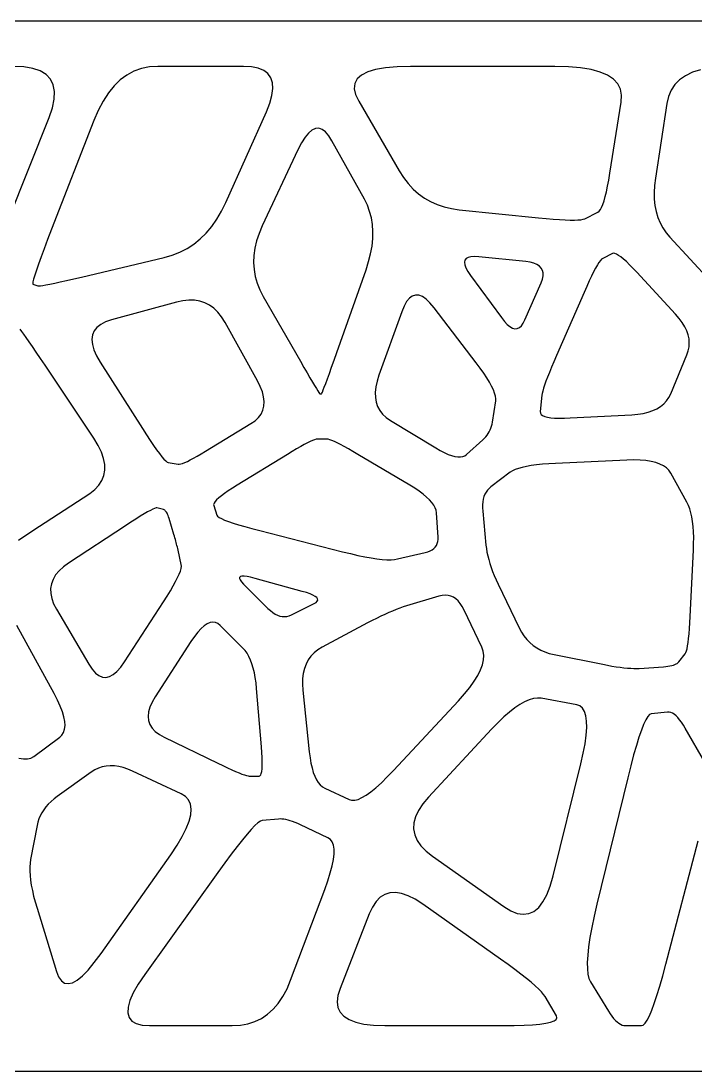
# Model space of a CAD drawing. Header units: millimetres. Extents: x -47 to 1114, y -49 to 275.
# Drawn here: x 493.1 to 701.3, y -49 to 275 of the extents above; entities that cross this region are included whole.
import ezdxf

# ---------------------------------------------------------------- set-up
doc = ezdxf.new("R2010")
doc.units = ezdxf.units.MM

msp = doc.modelspace()

# ---------------------------------------------------------------- linework, layer by layer
at = {"color": 7, "linetype": 'Continuous'}
for p, q in [((1114, 275), (-47, 275)), ((493.964996, 260.842499), (490.75, 261)), ((496.710022, 260.369995), (493.964996, 260.842499)), ((498.984985, 259.582489), (496.710022, 260.369995)), ((500.790009, 258.480011), (498.984985, 259.582489)), ((527.907532, 259.492493), (525.730042, 258.320007)), ((530.219971, 260.329987), (527.907532, 259.492493)), ((532.66748, 260.832489), (530.219971, 260.329987)), ((535.25, 261), (532.66748, 260.832489)), ((561.75, 261), (535.25, 261)), ((564.205017, 260.859985), (561.75, 261)), ((566.27002, 260.440002), (564.205017, 260.859985)), ((567.945007, 259.73999), (566.27002, 260.440002)), ((569.22998, 258.76001), (567.945007, 259.73999)), ((600.01001, 259.279999), (598.125, 258.3125)), ((602.465027, 260.032501), (600.01001, 259.279999)), ((605.48999, 260.570007), (602.465027, 260.032501)), ((609.085022, 260.892487), (605.48999, 260.570007)), ((613.25, 261), (609.085022, 260.892487)), ((657.75, 261), (613.25, 261)), ((661.959961, 260.890015), (657.75, 261)), ((665.690002, 260.559998), (661.959961, 260.890015)), ((668.940002, 260.01001), (665.690002, 260.559998)), ((671.710022, 259.23999), (668.940002, 260.01001)), ((674, 258.25), (671.710022, 259.23999)), ((702.662476, 259.964996), (700.200012, 259.160004)), ((502.125, 257.0625), (500.790009, 258.480011)), ((502.98999, 255.330002), (502.125, 257.0625)), ((523.6875, 256.8125), (521.779968, 254.970001)), ((525.730042, 258.320007), (523.6875, 256.8125)), ((570.125, 257.5), (569.22998, 258.76001)), ((570.630005, 255.960007), (570.125, 257.5)), ((570.744995, 254.139999), (570.630005, 255.960007)), ((596.809998, 257.130005), (596.065002, 255.732498)), ((598.125, 258.3125), (596.809998, 257.130005)), ((675.809998, 257.040009), (674, 258.25)), ((677.140015, 255.610001), (675.809998, 257.040009)), ((696.25, 256.860016), (694.762512, 255.36499)), ((698.0625, 258.125), (696.25, 256.860016)), ((700.200012, 259.160004), (698.0625, 258.125)), ((503.38501, 253.282501), (502.98999, 255.330002)), ((503.309998, 250.919998), (503.38501, 253.282501)), ((520.007507, 252.792496), (518.369995, 250.279999)), ((521.779968, 254.970001), (520.007507, 252.792496)), ((570.469971, 252.040009), (570.744995, 254.139999)), ((596.065002, 255.732498), (595.890015, 254.119995)), ((595.890015, 254.119995), (596.284973, 252.292496)), ((677.98999, 253.959991), (677.140015, 255.610001)), ((678.359985, 252.090012), (677.98999, 253.959991)), ((693.599976, 253.639999), (692.762512, 251.684998)), ((694.762512, 255.36499), (693.599976, 253.639999)), ((502.765015, 248.242493), (503.309998, 250.919998)), ((518.369995, 250.279999), (516.867554, 247.432495)), ((568.75, 247), (569.804993, 249.659988)), ((569.804993, 249.659988), (570.469971, 252.040009)), ((596.284973, 252.292496), (597.25, 250.25)), ((597.25, 250.25), (609.75, 228.75)), ((674.75, 228), (678.25, 250)), ((678.25, 250), (678.359985, 252.090012)), ((692.25, 249.5), (688.75, 226.5)), ((692.762512, 251.684998), (692.25, 249.5)), ((501.75, 245.25), (502.765015, 248.242493)), ((516.867554, 247.432495), (515.5, 244.25)), ((556.25, 219), (568.75, 247)), ((489.25, 213.75), (501.75, 245.25)), ((515.5, 244.25), (502.5, 210.75)), ((581.755005, 240.432495), (580.679993, 239.12001)), ((582.820007, 241.330002), (581.755005, 240.432495)), ((583.875, 241.8125), (582.820007, 241.330002)), ((584.919983, 241.880005), (583.875, 241.8125)), ((585.955017, 241.532501), (584.919983, 241.880005)), ((586.97998, 240.770004), (585.955017, 241.532501)), ((587.994995, 239.592499), (586.97998, 240.770004)), ((579.594971, 237.392502), (578.5, 235.25)), ((580.679993, 239.12001), (579.594971, 237.392502)), ((589, 238), (587.994995, 239.592499)), ((599, 220), (589, 238)), ((578.5, 235.25), (567.5, 211.75)), ((609.75, 228.75), (611.059998, 226.695007)), ((674.397522, 225.899994), (674.75, 228)), ((611.059998, 226.695007), (612.48999, 224.830002)), ((612.48999, 224.830002), (614.039978, 223.154999)), ((673.67749, 222.300003), (674.040039, 224)), ((674.040039, 224), (674.397522, 225.899994)), ((688.47998, 224.247498), (688.369995, 222.089996)), ((688.75, 226.5), (688.47998, 224.247498)), ((614.039978, 223.154999), (615.710022, 221.669998)), ((615.710022, 221.669998), (617.5, 220.375)), ((617.5, 220.375), (619.409973, 219.270004)), ((672.9375, 219.5), (673.309998, 220.800003)), ((673.309998, 220.800003), (673.67749, 222.300003)), ((688.369995, 222.089996), (688.419983, 220.027496)), ((554.934998, 216.309998), (556.25, 219)), ((599.905029, 218.162506), (599, 220)), ((600.619995, 216.25), (599.905029, 218.162506)), ((619.409973, 219.270004), (621.440002, 218.354996)), ((621.440002, 218.354996), (623.589966, 217.630005)), ((623.589966, 217.630005), (625.860046, 217.095001)), ((625.860046, 217.095001), (628.25, 216.75)), ((671.790039, 216.800003), (672.17749, 217.5)), ((672.17749, 217.5), (672.559998, 218.399994)), ((672.559998, 218.399994), (672.9375, 219.5)), ((688.419983, 220.027496), (688.630005, 218.059998)), ((688.630005, 218.059998), (689, 216.1875)), ((553.48999, 213.839996), (554.934998, 216.309998)), ((601.14502, 214.262497), (600.619995, 216.25)), ((601.47998, 212.199997), (601.14502, 214.262497)), ((628.25, 216.75), (652.75, 214.25)), ((652.75, 214.25), (655.097473, 214.022507)), ((655.097473, 214.022507), (657.23999, 213.839996)), ((666.497498, 213.822495), (667, 214)), ((667, 214), (671, 216)), ((671, 216), (671.397522, 216.300003)), ((671.397522, 216.300003), (671.790039, 216.800003)), ((689, 216.1875), (689.530029, 214.410004)), ((689.530029, 214.410004), (690.220032, 212.727493)), ((502.5, 210.75), (501.272522, 207.565002)), ((550.210022, 209.559998), (551.914978, 211.589996)), ((551.914978, 211.589996), (553.48999, 213.839996)), ((567.5, 211.75), (566.512512, 209.417496)), ((601.625, 210.0625), (601.47998, 212.199997)), ((657.23999, 213.839996), (659.17749, 213.702499)), ((659.17749, 213.702499), (660.910034, 213.610001)), ((660.910034, 213.610001), (662.4375, 213.5625)), ((662.4375, 213.5625), (663.76001, 213.559998)), ((663.76001, 213.559998), (664.877502, 213.602493)), ((664.877502, 213.602493), (665.789978, 213.690002)), ((665.789978, 213.690002), (666.497498, 213.822495)), ((690.220032, 212.727493), (691.070007, 211.139999)), ((691.070007, 211.139999), (692.080017, 209.647507)), ((501.272522, 207.565002), (500.190002, 204.709991)), ((546.409973, 206.160004), (548.375, 207.75)), ((548.375, 207.75), (550.210022, 209.559998)), ((566.512512, 209.417496), (565.75, 207.119995)), ((601.344971, 205.5625), (601.580017, 207.850006)), ((601.580017, 207.850006), (601.625, 210.0625)), ((692.080017, 209.647507), (693.25, 208.25)), ((693.25, 208.25), (705.75, 194.75)), ((500.190002, 204.709991), (499.252502, 202.184998)), ((542.089966, 203.639999), (544.315002, 204.789993)), ((544.315002, 204.789993), (546.409973, 206.160004)), ((565.212463, 204.857498), (564.899963, 202.630005)), ((565.75, 207.119995), (565.212463, 204.857498)), ((600.920044, 203.199997), (601.344971, 205.5625)), ((499.252502, 202.184998), (498.459991, 199.990005)), ((511.75, 196), (537.25, 202)), ((537.25, 202), (539.735046, 202.710007)), ((539.735046, 202.710007), (542.089966, 203.639999)), ((564.899963, 202.630005), (564.8125, 200.4375)), ((600.304993, 200.762497), (600.920044, 203.199997)), ((630, 201.1875), (629.869995, 200.540009)), ((630.369995, 201.690002), (630, 201.1875)), ((630.97998, 202.047501), (630.369995, 201.690002)), ((631.830017, 202.259995), (630.97998, 202.047501)), ((632.920044, 202.327499), (631.830017, 202.259995)), ((634.25, 202.25), (632.920044, 202.327499)), ((648.75, 200.75), (634.25, 202.25)), ((671.790039, 201.090012), (671.352478, 200.48999)), ((672.172485, 201.51001), (671.790039, 201.090012)), ((672.5, 201.75), (672.172485, 201.51001)), ((675.5, 203.25), (672.5, 201.75)), ((675.845032, 203.327499), (675.5, 203.25)), ((676.279968, 203.259995), (675.845032, 203.327499)), ((676.804993, 203.047501), (676.279968, 203.259995)), ((677.419983, 202.690002), (676.804993, 203.047501)), ((678.125, 202.1875), (677.419983, 202.690002)), ((678.919983, 201.540009), (678.125, 202.1875)), ((679.804993, 200.747498), (678.919983, 201.540009)), ((497.8125, 198.125), (497.309998, 196.589996)), ((498.459991, 199.990005), (497.8125, 198.125)), ((564.8125, 200.4375), (564.950012, 198.279999)), ((564.950012, 198.279999), (565.3125, 196.157501)), ((590.5, 172.75), (599.5, 198.25)), ((599.5, 198.25), (600.304993, 200.762497)), ((629.869995, 200.540009), (629.97998, 199.747498)), ((629.97998, 199.747498), (630.330017, 198.809998)), ((630.330017, 198.809998), (630.920044, 197.727493)), ((630.920044, 197.727493), (631.75, 196.5)), ((650.102478, 200.550003), (648.75, 200.75)), ((651.26001, 200.25), (650.102478, 200.550003)), ((652.222473, 199.849991), (651.26001, 200.25)), ((652.98999, 199.349991), (652.222473, 199.849991)), ((653.5625, 198.75), (652.98999, 199.349991)), ((653.940002, 198.050003), (653.5625, 198.75)), ((654.122498, 197.25), (653.940002, 198.050003)), ((670.3125, 198.75), (669.710022, 197.610001)), ((670.859985, 199.710007), (670.3125, 198.75)), ((671.352478, 200.48999), (670.859985, 199.710007)), ((680.779968, 199.809998), (679.804993, 200.747498)), ((681.845032, 198.727493), (680.779968, 199.809998)), ((683, 197.5), (681.845032, 198.727493)), ((496.73999, 194.51001), (496.672485, 193.964996)), ((496.952515, 195.384995), (496.73999, 194.51001)), ((497.309998, 196.589996), (496.952515, 195.384995)), ((503.470001, 194.12001), (505.179993, 194.492508)), ((505.179993, 194.492508), (507.130005, 194.929993)), ((507.130005, 194.929993), (509.320007, 195.432495)), ((509.320007, 195.432495), (511.75, 196)), ((565.3125, 196.157501), (565.899963, 194.070007)), ((631.75, 196.5), (641.25, 183.5)), ((653.5, 194.25), (653.902527, 195.349991)), ((653.902527, 195.349991), (654.109985, 196.349991)), ((654.109985, 196.349991), (654.122498, 197.25)), ((668.339966, 194.789993), (667.57251, 193.110001)), ((669.05249, 196.290009), (668.339966, 194.789993)), ((669.710022, 197.610001), (669.05249, 196.290009)), ((695, 184.5), (683, 197.5)), ((496.672485, 193.964996), (496.75, 193.75)), ((496.75, 193.75), (498.25, 193.25)), ((498.25, 193.25), (498.52002, 193.232513)), ((498.52002, 193.232513), (499.029999, 193.279999)), ((499.029999, 193.279999), (499.779999, 193.392502)), ((499.779999, 193.392502), (500.769989, 193.569992)), ((500.769989, 193.569992), (502, 193.8125)), ((502, 193.8125), (503.470001, 194.12001)), ((565.899963, 194.070007), (566.712463, 192.017502)), ((566.712463, 192.017502), (567.75, 190)), ((648.5, 182.75), (653.5, 194.25)), ((666.75, 191.25), (658.25, 171.75)), ((667.57251, 193.110001), (666.75, 191.25)), ((541, 188.25), (521, 182.75)), ((542.950012, 188.682495), (541, 188.25)), ((544.799988, 188.880005), (542.950012, 188.682495)), ((546.549988, 188.842499), (544.799988, 188.880005)), ((548.200012, 188.570007), (546.549988, 188.842499)), ((549.75, 188.0625), (548.200012, 188.570007)), ((551.200012, 187.320007), (549.75, 188.0625)), ((567.75, 190), (579.25, 170)), ((612.02002, 188.419998), (611.22998, 187.017502)), ((612.869995, 189.457504), (612.02002, 188.419998)), ((613.780029, 190.130005), (612.869995, 189.457504)), ((614.75, 190.4375), (613.780029, 190.130005)), ((615.780029, 190.380005), (614.75, 190.4375)), ((616.869995, 189.957504), (615.780029, 190.380005)), ((618.02002, 189.169998), (616.869995, 189.957504)), ((619.22998, 188.017502), (618.02002, 189.169998)), ((620.5, 186.5), (619.22998, 188.017502)), ((552.549988, 186.342499), (551.200012, 187.320007)), ((553.799988, 185.130005), (552.549988, 186.342499)), ((554.950012, 183.682495), (553.799988, 185.130005)), ((610.5, 185.25), (603.5, 165.75)), ((611.22998, 187.017502), (610.5, 185.25)), ((633.5, 169.5), (620.5, 186.5)), ((519.164978, 182.125), (517.659973, 181.349991)), ((521, 182.75), (519.164978, 182.125)), ((556, 182), (554.950012, 183.682495)), ((566, 164), (556, 182)), ((641.25, 183.5), (642.17749, 182.32251)), ((642.17749, 182.32251), (643.059998, 181.389999)), ((647.409973, 180.940002), (647.977478, 181.722504)), ((647.977478, 181.722504), (648.5, 182.75)), ((696.11499, 183.205002), (695, 184.5)), ((697.059998, 181.919998), (696.11499, 183.205002)), ((697.834961, 180.645004), (697.059998, 181.919998)), ((493.307495, 179.232498), (492.820007, 179.869995)), ((493.929993, 178.380005), (493.307495, 179.232498)), ((494.6875, 177.3125), (493.929993, 178.380005)), ((515.640015, 179.349991), (515.125, 178.125)), ((516.484985, 180.425003), (515.640015, 179.349991)), ((517.659973, 181.349991), (516.484985, 180.425003)), ((643.059998, 181.389999), (643.897461, 180.702499)), ((643.897461, 180.702499), (644.690002, 180.259995)), ((644.690002, 180.259995), (645.4375, 180.0625)), ((645.4375, 180.0625), (646.140015, 180.110001)), ((646.140015, 180.110001), (646.797485, 180.402496)), ((646.797485, 180.402496), (647.409973, 180.940002)), ((698.440002, 179.380005), (697.834961, 180.645004)), ((698.875, 178.125), (698.440002, 179.380005)), ((495.580017, 176.029999), (494.6875, 177.3125)), ((496.607483, 174.532501), (495.580017, 176.029999)), ((515.125, 178.125), (514.940002, 176.75)), ((514.940002, 176.75), (515.084961, 175.224991)), ((515.084961, 175.224991), (515.559998, 173.550003)), ((699.140015, 176.880005), (698.875, 178.125)), ((699.234985, 175.645004), (699.140015, 176.880005)), ((699.159973, 174.419998), (699.234985, 175.645004)), ((497.769989, 172.820007), (496.607483, 174.532501)), ((499.067505, 170.892502), (497.769989, 172.820007)), ((515.559998, 173.550003), (516.36499, 171.724991)), ((516.36499, 171.724991), (517.5, 169.75)), ((589.642456, 170.327499), (590.5, 172.75)), ((658.25, 171.75), (657.440002, 169.872498)), ((693.5, 160), (698.5, 172)), ((698.5, 172), (698.914978, 173.205002)), ((698.914978, 173.205002), (699.159973, 174.419998)), ((500.5, 168.75), (499.067505, 170.892502)), ((515.5, 146.25), (500.5, 168.75)), ((517.5, 169.75), (530.5, 149.25)), ((579.25, 170), (580.345032, 168.100006)), ((588.869995, 168.160004), (589.642456, 170.327499)), ((634.730042, 167.852493), (633.5, 169.5)), ((657.440002, 169.872498), (656.710022, 168.139999)), ((580.345032, 168.100006), (581.330017, 166.399994)), ((581.330017, 166.399994), (582.204956, 164.899994)), ((587.580017, 164.589996), (588.182495, 166.247498)), ((588.182495, 166.247498), (588.869995, 168.160004)), ((603.5, 165.75), (602.905029, 163.854996)), ((635.820007, 166.309998), (634.730042, 167.852493)), ((636.77002, 164.872498), (635.820007, 166.309998)), ((656.059998, 166.55249), (655.48999, 165.110001)), ((656.710022, 168.139999), (656.059998, 166.55249)), ((566.880005, 162.247498), (566, 164)), ((567.52002, 160.589996), (566.880005, 162.247498)), ((582.204956, 164.899994), (582.969971, 163.600006)), ((582.969971, 163.600006), (583.625, 162.5)), ((583.625, 162.5), (584.170044, 161.600006)), ((586.282532, 161.147491), (586.630005, 162.040009)), ((586.630005, 162.040009), (587.0625, 163.1875)), ((587.0625, 163.1875), (587.580017, 164.589996)), ((602.52002, 162.070007), (602.344971, 160.395004)), ((602.905029, 163.854996), (602.52002, 162.070007)), ((637.579956, 163.540009), (636.77002, 164.872498)), ((638.25, 162.3125), (637.579956, 163.540009)), ((638.780029, 161.190002), (638.25, 162.3125)), ((654.589966, 162.660004), (654.26001, 161.652496)), ((655, 163.8125), (654.589966, 162.660004)), ((655.48999, 165.110001), (655, 163.8125)), ((567.919983, 159.027496), (567.52002, 160.589996)), ((568.080017, 157.559998), (567.919983, 159.027496)), ((584.170044, 161.600006), (584.60498, 160.899994)), ((584.60498, 160.899994), (584.929993, 160.399994)), ((584.929993, 160.399994), (585.144958, 160.100006)), ((585.144958, 160.100006), (585.25, 160)), ((585.25, 160), (585.75, 160)), ((585.75, 160), (585.842529, 160.127502)), ((585.842529, 160.127502), (586.02002, 160.509995)), ((586.02002, 160.509995), (586.282532, 161.147491)), ((602.344971, 160.395004), (602.380005, 158.830002)), ((602.380005, 158.830002), (602.625, 157.375)), ((639.169983, 160.172501), (638.780029, 161.190002)), ((639.419983, 159.259995), (639.169983, 160.172501)), ((639.529968, 158.452499), (639.419983, 159.259995)), ((653.75, 159.5), (653.25, 154.5)), ((653.840027, 160.072495), (653.75, 159.5)), ((654.01001, 160.789993), (653.840027, 160.072495)), ((654.26001, 161.652496), (654.01001, 160.789993)), ((692.219971, 157.820007), (692.929993, 158.854996)), ((692.929993, 158.854996), (693.5, 160)), ((567.679993, 154.910004), (568, 156.1875)), ((568, 156.1875), (568.080017, 157.559998)), ((602.625, 157.375), (603.080017, 156.029999)), ((603.080017, 156.029999), (603.744995, 154.794998)), ((638.5, 151.25), (639.5, 157.75)), ((639.5, 157.75), (639.529968, 158.452499)), ((689.25, 155.375), (690.380005, 156.080002)), ((690.380005, 156.080002), (691.369995, 156.895004)), ((691.369995, 156.895004), (692.219971, 157.820007)), ((565.280029, 151.647507), (566.320007, 152.639999)), ((566.320007, 152.639999), (567.119995, 153.727493)), ((567.119995, 153.727493), (567.679993, 154.910004)), ((603.744995, 154.794998), (604.619995, 153.669998)), ((604.619995, 153.669998), (605.704956, 152.654999)), ((605.704956, 152.654999), (607, 151.75)), ((653.25, 154.5), (653.297485, 154.029999)), ((653.297485, 154.029999), (653.540039, 153.619995)), ((653.540039, 153.619995), (653.977478, 153.270004)), ((653.977478, 153.270004), (654.609985, 152.979996)), ((654.609985, 152.979996), (655.4375, 152.75)), ((655.4375, 152.75), (656.460022, 152.580002)), ((656.460022, 152.580002), (657.67749, 152.470001)), ((657.67749, 152.470001), (659.089966, 152.419998)), ((659.089966, 152.419998), (660.69751, 152.429993)), ((660.69751, 152.429993), (662.5, 152.5)), ((662.5, 152.5), (681.5, 153.5)), ((681.5, 153.5), (683.330017, 153.654999)), ((683.330017, 153.654999), (685.02002, 153.919998)), ((685.02002, 153.919998), (686.570007, 154.294998)), ((686.570007, 154.294998), (687.97998, 154.779999)), ((687.97998, 154.779999), (689.25, 155.375)), ((530.5, 149.25), (531.75, 147.300003)), ((550, 142.25), (564, 150.75)), ((564, 150.75), (565.280029, 151.647507)), ((607, 151.75), (621, 143.25)), ((637.779968, 148.809998), (638.019958, 149.389999)), ((638.019958, 149.389999), (638.220032, 149.990005)), ((638.220032, 149.990005), (638.380005, 150.610001)), ((638.380005, 150.610001), (638.5, 151.25)), ((516.837524, 144.054993), (515.5, 146.25)), ((531.75, 147.300003), (532.899963, 145.550003)), ((583.650024, 145.809998), (583.037476, 145.572495)), ((584.137451, 145.952499), (583.650024, 145.809998)), ((584.5, 146), (584.137451, 145.952499)), ((587.5, 146), (584.5, 146)), ((587.86499, 145.952499), (587.5, 146)), ((588.359985, 145.809998), (587.86499, 145.952499)), ((588.984985, 145.572495), (588.359985, 145.809998)), ((635.5, 145.75), (635.97998, 146.210007)), ((635.97998, 146.210007), (636.419983, 146.690002)), ((636.419983, 146.690002), (636.820007, 147.190002)), ((636.820007, 147.190002), (637.179993, 147.709991)), ((637.179993, 147.709991), (637.5, 148.25)), ((637.5, 148.25), (637.779968, 148.809998)), ((517.849976, 141.970001), (516.837524, 144.054993)), ((532.899963, 145.550003), (533.950012, 144)), ((533.950012, 144), (534.899963, 142.649994)), ((534.899963, 142.649994), (535.75, 141.5)), ((578.099976, 142.959991), (576.737549, 142.152512)), ((579.337524, 143.672501), (578.099976, 142.959991)), ((580.449951, 144.289993), (579.337524, 143.672501)), ((581.4375, 144.8125), (580.449951, 144.289993)), ((582.300049, 145.240005), (581.4375, 144.8125)), ((583.037476, 145.572495), (582.300049, 145.240005)), ((589.73999, 145.240005), (588.984985, 145.572495)), ((590.625, 144.8125), (589.73999, 145.240005)), ((591.640015, 144.289993), (590.625, 144.8125)), ((592.784973, 143.672501), (591.640015, 144.289993)), ((594.059998, 142.959991), (592.784973, 143.672501)), ((595.465027, 142.152512), (594.059998, 142.959991)), ((621, 143.25), (622.35498, 142.464996)), ((630.5, 141.25), (635.5, 145.75)), ((518.537476, 139.994995), (517.849976, 141.970001)), ((518.900024, 138.130005), (518.537476, 139.994995)), ((535.75, 141.5), (536.5, 140.550003)), ((536.5, 140.550003), (537.149963, 139.800003)), ((537.149963, 139.800003), (537.700012, 139.25)), ((544.375, 139.125), (545.280029, 139.570007)), ((545.280029, 139.570007), (546.295044, 140.105011)), ((546.295044, 140.105011), (547.419983, 140.729996)), ((547.419983, 140.729996), (548.654968, 141.444992)), ((548.654968, 141.444992), (550, 142.25)), ((575.25, 141.25), (559.75, 131.75)), ((576.737549, 142.152512), (575.25, 141.25)), ((597, 141.25), (595.465027, 142.152512)), ((613, 131.75), (597, 141.25)), ((622.35498, 142.464996), (623.619995, 141.809998)), ((623.619995, 141.809998), (624.794983, 141.285004)), ((624.794983, 141.285004), (625.880005, 140.889999)), ((625.880005, 140.889999), (626.875, 140.625)), ((626.875, 140.625), (627.780029, 140.490005)), ((627.780029, 140.490005), (628.595032, 140.485001)), ((628.595032, 140.485001), (629.320007, 140.610001)), ((629.320007, 140.610001), (629.955017, 140.86499)), ((629.955017, 140.86499), (630.5, 141.25)), ((680, 139.5), (658, 138.5)), ((682.11499, 139.550003), (680, 139.5)), ((684.059998, 139.5), (682.11499, 139.550003)), ((685.834961, 139.349991), (684.059998, 139.5)), ((687.440002, 139.099991), (685.834961, 139.349991)), ((518.650024, 134.729996), (518.9375, 136.375)), ((518.9375, 136.375), (518.900024, 138.130005)), ((537.700012, 139.25), (538.149963, 138.899994)), ((538.149963, 138.899994), (538.5, 138.75)), ((538.5, 138.75), (541.5, 138.25)), ((541.5, 138.25), (541.855042, 138.24501)), ((541.855042, 138.24501), (542.320007, 138.330002)), ((542.320007, 138.330002), (542.89502, 138.505005)), ((542.89502, 138.505005), (543.579956, 138.769989)), ((543.579956, 138.769989), (544.375, 139.125)), ((644.679993, 136.18251), (644, 135.75)), ((645.519958, 136.580002), (644.679993, 136.18251)), ((646.52002, 136.942505), (645.519958, 136.580002)), ((647.679993, 137.269989), (646.52002, 136.942505)), ((649, 137.5625), (647.679993, 137.269989)), ((650.47998, 137.820007), (649, 137.5625)), ((652.119995, 138.042511), (650.47998, 137.820007)), ((653.919983, 138.229996), (652.119995, 138.042511)), ((655.880005, 138.382492), (653.919983, 138.229996)), ((658, 138.5), (655.880005, 138.382492)), ((688.875, 138.75), (687.440002, 139.099991)), ((690.140015, 138.300003), (688.875, 138.75)), ((691.234985, 137.75), (690.140015, 138.300003)), ((692.159973, 137.099991), (691.234985, 137.75)), ((692.914978, 136.349991), (692.159973, 137.099991)), ((693.5, 135.5), (692.914978, 136.349991)), ((517.099976, 131.769989), (518.037476, 133.195007)), ((518.037476, 133.195007), (518.650024, 134.729996)), ((644, 135.75), (638, 131.25)), ((698.5, 126.5), (693.5, 135.5)), ((514.25, 129.25), (515.837524, 130.455002)), ((515.837524, 130.455002), (517.099976, 131.769989)), ((556.97998, 129.979996), (555.842468, 129.192505)), ((558.282471, 130.832489), (556.97998, 129.979996)), ((559.75, 131.75), (558.282471, 130.832489)), ((614.522461, 130.809998), (613, 131.75)), ((615.889954, 129.889999), (614.522461, 130.809998)), ((617.102539, 128.98999), (615.889954, 129.889999)), ((636.515015, 129.630005), (636.159973, 128.970001)), ((636.940002, 130.229996), (636.515015, 129.630005)), ((637.434998, 130.769989), (636.940002, 130.229996)), ((638, 131.25), (637.434998, 130.769989)), ((496.75, 117.75), (514.25, 129.25)), ((552.942505, 126.692497), (552.630005, 126.230003)), ((553.419983, 127.219994), (552.942505, 126.692497)), ((554.0625, 127.8125), (553.419983, 127.219994)), ((554.869995, 128.470001), (554.0625, 127.8125)), ((555.842468, 129.192505), (554.869995, 128.470001)), ((618.159973, 128.110001), (617.102539, 128.98999)), ((619.0625, 127.25), (618.159973, 128.110001)), ((619.809998, 126.409996), (619.0625, 127.25)), ((620.402466, 125.590004), (619.809998, 126.409996)), ((635.515015, 126.629997), (635.440002, 125.730003)), ((635.659973, 127.469994), (635.515015, 126.629997)), ((635.875, 128.25), (635.659973, 127.469994)), ((636.159973, 128.970001), (635.875, 128.25)), ((698.969971, 125.542503), (698.5, 126.5)), ((532.0625, 123.5), (531.01001, 122.889999)), ((532.959961, 123.989998), (532.0625, 123.5)), ((533.702515, 124.360001), (532.959961, 123.989998)), ((534.289978, 124.610001), (533.702515, 124.360001)), ((534.722534, 124.740005), (534.289978, 124.610001)), ((535, 124.75), (534.722534, 124.740005)), ((537, 124.25), (535, 124.75)), ((537.19751, 124.177498), (537, 124.25)), ((537.390015, 124.059998), (537.19751, 124.177498)), ((537.577515, 123.897499), (537.390015, 124.059998)), ((537.76001, 123.690002), (537.577515, 123.897499)), ((537.9375, 123.4375), (537.76001, 123.690002)), ((538.109985, 123.139999), (537.9375, 123.4375)), ((538.277527, 122.797501), (538.109985, 123.139999)), ((552.630005, 126.230003), (552.482544, 125.832504)), ((552.482544, 125.832504), (552.5, 125.5)), ((552.5, 125.5), (553.5, 122.5)), ((620.840027, 124.790001), (620.402466, 125.590004)), ((621.122498, 124.010002), (620.840027, 124.790001)), ((621.25, 123.25), (621.122498, 124.010002)), ((621.75, 115.75), (621.25, 123.25)), ((635.440002, 125.730003), (635.434998, 124.770004)), ((635.434998, 124.770004), (635.5, 123.75)), ((635.5, 123.75), (636.5, 113.25)), ((699.380005, 124.470001), (698.969971, 125.542503)), ((699.72998, 123.282501), (699.380005, 124.470001)), ((700.02002, 121.979996), (699.72998, 123.282501)), ((526.922485, 120.339996), (525.25, 119.25)), ((528.440002, 121.309998), (526.922485, 120.339996)), ((529.80249, 122.160004), (528.440002, 121.309998)), ((531.01001, 122.889999), (529.80249, 122.160004)), ((538.440002, 122.410004), (538.277527, 122.797501)), ((538.597473, 121.977501), (538.440002, 122.410004)), ((538.75, 121.5), (538.597473, 121.977501)), ((540.25, 116.5), (538.75, 121.5)), ((553.5, 122.5), (553.722473, 122.182495)), ((553.722473, 122.182495), (554.190002, 121.829994)), ((554.190002, 121.829994), (554.902527, 121.442505)), ((554.902527, 121.442505), (555.859985, 121.019997)), ((555.859985, 121.019997), (557.0625, 120.5625)), ((557.0625, 120.5625), (558.51001, 120.07)), ((558.51001, 120.07), (560.202515, 119.542496)), ((700.25, 120.5625), (700.02002, 121.979996)), ((700.419983, 119.029999), (700.25, 120.5625)), ((493.579987, 115.690002), (495.082489, 116.660004)), ((495.082489, 116.660004), (496.75, 117.75)), ((525.25, 119.25), (507.75, 107.75)), ((560.202515, 119.542496), (562.140015, 118.980003)), ((562.140015, 118.980003), (564.32251, 118.3825)), ((564.32251, 118.3825), (566.75, 117.75)), ((566.75, 117.75), (592.25, 111.25)), ((700.530029, 117.3825), (700.419983, 119.029999)), ((700.579956, 115.620003), (700.530029, 117.3825)), ((492.242493, 114.839996), (493.579987, 115.690002)), ((540.397522, 116.002502), (540.25, 116.5)), ((540.540039, 115.510002), (540.397522, 116.002502)), ((540.67749, 115.022499), (540.540039, 115.510002)), ((540.809998, 114.540001), (540.67749, 115.022499)), ((540.9375, 114.0625), (540.809998, 114.540001)), ((541.059998, 113.590004), (540.9375, 114.0625)), ((541.17749, 113.122505), (541.059998, 113.590004)), ((621.22998, 113.190002), (621.494995, 113.747498)), ((621.494995, 113.747498), (621.669983, 114.360001)), ((621.669983, 114.360001), (621.755005, 115.027496)), ((621.755005, 115.027496), (621.75, 115.75)), ((700.5, 111.75), (700.570007, 113.7425)), ((700.570007, 113.7425), (700.579956, 115.620003)), ((541.290039, 112.659996), (541.17749, 113.122505)), ((541.397522, 112.202499), (541.290039, 112.659996)), ((541.5, 111.75), (541.397522, 112.202499)), ((542.5, 107.25), (541.5, 111.75)), ((592.25, 111.25), (594.715027, 110.642502)), ((594.715027, 110.642502), (597.01001, 110.119995)), ((609.25, 109), (617.75, 111)), ((617.75, 111), (618.554993, 111.227501)), ((618.554993, 111.227501), (619.269958, 111.509995)), ((619.269958, 111.509995), (619.89502, 111.847504)), ((619.89502, 111.847504), (620.429993, 112.239998)), ((620.429993, 112.239998), (620.875, 112.6875)), ((620.875, 112.6875), (621.22998, 113.190002)), ((636.5, 113.25), (636.627502, 112.184998)), ((636.627502, 112.184998), (636.809998, 111.089996)), ((636.809998, 111.089996), (637.047485, 109.965004)), ((699.5, 91.25), (700.5, 111.75)), ((507.75, 107.75), (506.137512, 106.572502)), ((542.534973, 106.730003), (542.5, 107.25)), ((597.01001, 110.119995), (599.13501, 109.682503)), ((599.13501, 109.682503), (601.089966, 109.330002)), ((601.089966, 109.330002), (602.875, 109.0625)), ((602.875, 109.0625), (604.48999, 108.879997)), ((604.48999, 108.879997), (605.934998, 108.782501)), ((605.934998, 108.782501), (607.210022, 108.770004)), ((607.210022, 108.770004), (608.315002, 108.842499)), ((608.315002, 108.842499), (609.25, 109)), ((637.047485, 109.965004), (637.340027, 108.810005)), ((637.340027, 108.810005), (637.6875, 107.625)), ((637.6875, 107.625), (638.090027, 106.409996)), ((503.737488, 104.052498), (502.950012, 102.709999)), ((504.799988, 105.339996), (503.737488, 104.052498)), ((506.137512, 106.572502), (504.799988, 105.339996)), ((541.375, 103.25), (541.859985, 104.330002)), ((541.859985, 104.330002), (542.215027, 105.269997)), ((542.215027, 105.269997), (542.440002, 106.07)), ((542.440002, 106.07), (542.534973, 106.730003)), ((561.209961, 103.68), (560.75, 103.5625)), ((561.890015, 103.682495), (561.209961, 103.68)), ((562.789978, 103.57), (561.890015, 103.682495)), ((638.090027, 106.409996), (638.547485, 105.165001)), ((638.547485, 105.165001), (639.059998, 103.889999)), ((639.059998, 103.889999), (639.627502, 102.585007)), ((502.4375, 101.3125), (502.200012, 99.860001)), ((502.950012, 102.709999), (502.4375, 101.3125)), ((539.140015, 99.169998), (540.015015, 100.669998)), ((540.015015, 100.669998), (540.76001, 102.029999)), ((540.76001, 102.029999), (541.375, 103.25)), ((560.51001, 103.330002), (560.48999, 102.982498)), ((560.48999, 102.982498), (560.690002, 102.519997)), ((560.75, 103.5625), (560.51001, 103.330002)), ((560.690002, 102.519997), (561.109985, 101.942497)), ((561.109985, 101.942497), (561.75, 101.25)), ((561.75, 101.25), (569.25, 93.75)), ((563.910034, 103.342499), (562.789978, 103.57)), ((565.25, 103), (563.910034, 103.342499)), ((579.75, 99), (565.25, 103)), ((639.627502, 102.585007), (640.25, 101.25)), ((640.25, 101.25), (646.75, 87.75)), ((502.200012, 99.860001), (502.237488, 98.352501)), ((502.237488, 98.352501), (502.549988, 96.790001)), ((537, 95.75), (538.13501, 97.529999)), ((538.13501, 97.529999), (539.140015, 99.169998)), ((581.092468, 98.602501), (579.75, 99)), ((582.220032, 98.209999), (581.092468, 98.602501)), ((583.132507, 97.822502), (582.220032, 98.209999)), ((583.830017, 97.440002), (583.132507, 97.822502)), ((584.3125, 97.0625), (583.830017, 97.440002)), ((622, 97.5), (612, 94.5)), ((622.977478, 97.727501), (622, 97.5)), ((623.909973, 97.810005), (622.977478, 97.727501)), ((624.797485, 97.747498), (623.909973, 97.810005)), ((625.640015, 97.540001), (624.797485, 97.747498)), ((626.4375, 97.1875), (625.640015, 97.540001)), ((502.549988, 96.790001), (503.137512, 95.172501)), ((503.137512, 95.172501), (504, 93.5)), ((525, 77.25), (537, 95.75)), ((576.5, 91.75), (583.5, 95.25)), ((583.5, 95.25), (584.092468, 95.602501)), ((584.092468, 95.602501), (584.470032, 95.959999)), ((584.580017, 96.690002), (584.3125, 97.0625)), ((584.470032, 95.959999), (584.632507, 96.322502)), ((584.632507, 96.322502), (584.580017, 96.690002)), ((610.97998, 94.177498), (609.919983, 93.809998)), ((612, 94.5), (610.97998, 94.177498)), ((627.190002, 96.690002), (626.4375, 97.1875)), ((627.897461, 96.047501), (627.190002, 96.690002)), ((628.559998, 95.260002), (627.897461, 96.047501)), ((629.17749, 94.327499), (628.559998, 95.260002)), ((629.75, 93.25), (629.17749, 94.327499)), ((504, 93.5), (514, 76.5)), ((569.25, 93.75), (569.997498, 93.055)), ((569.997498, 93.055), (570.73999, 92.470001)), ((570.73999, 92.470001), (571.477478, 91.995003)), ((571.477478, 91.995003), (572.210022, 91.629997)), ((572.210022, 91.629997), (572.9375, 91.375)), ((572.9375, 91.375), (573.659973, 91.230003)), ((573.659973, 91.230003), (574.377502, 91.195)), ((574.377502, 91.195), (575.089966, 91.270004)), ((575.089966, 91.270004), (575.797546, 91.454994)), ((575.797546, 91.454994), (576.5, 91.75)), ((604.019958, 91.297501), (602.720032, 90.660004)), ((605.279968, 91.889999), (604.019958, 91.297501)), ((606.5, 92.4375), (605.279968, 91.889999)), ((607.679993, 92.940002), (606.5, 92.4375)), ((608.820007, 93.397499), (607.679993, 92.940002)), ((609.919983, 93.809998), (608.820007, 93.397499)), ((635.25, 81.75), (629.75, 93.25)), ((699.39502, 89.290001), (699.5, 91.25)), ((503.25, 67.5), (491.75, 88.5)), ((548.619995, 87.520004), (547.619995, 86.419998)), ((549.580017, 88.379997), (548.619995, 87.520004)), ((550.5, 89), (549.580017, 88.379997)), ((551.380005, 89.379997), (550.5, 89)), ((552.219971, 89.520004), (551.380005, 89.379997)), ((553.02002, 89.419998), (552.219971, 89.520004)), ((553.780029, 89.080002), (553.02002, 89.419998)), ((554.5, 88.5), (553.780029, 89.080002)), ((561.5, 81.5), (554.5, 88.5)), ((600, 89.25), (586, 81.75)), ((601.380005, 89.977501), (600, 89.25)), ((602.720032, 90.660004), (601.380005, 89.977501)), ((646.75, 87.75), (647.442505, 86.452499)), ((699.154968, 85.910004), (699.280029, 87.509995)), ((699.280029, 87.509995), (699.39502, 89.290001)), ((546.579956, 85.080002), (545.5, 83.5)), ((547.619995, 86.419998), (546.579956, 85.080002)), ((647.442505, 86.452499), (648.220032, 85.260002)), ((648.220032, 85.260002), (649.082458, 84.172501)), ((698.875, 83.25), (699.019958, 84.489998)), ((699.019958, 84.489998), (699.154968, 85.910004)), ((545.5, 83.5), (534.5, 66.5)), ((562.172485, 80.745003), (561.5, 81.5)), ((586, 81.75), (584.679993, 80.942497)), ((635.672546, 80.550003), (635.25, 81.75)), ((649.082458, 84.172501), (650.029968, 83.190002)), ((650.029968, 83.190002), (651.0625, 82.3125)), ((651.0625, 82.3125), (652.179993, 81.540001)), ((652.179993, 81.540001), (653.382507, 80.872498)), ((698.380005, 80.610001), (698.554993, 81.309998)), ((698.554993, 81.309998), (698.720032, 82.190002)), ((698.720032, 82.190002), (698.875, 83.25)), ((562.790039, 79.880005), (562.172485, 80.745003)), ((563.352478, 78.904999), (562.790039, 79.880005)), ((563.859985, 77.82), (563.352478, 78.904999)), ((564.3125, 76.625), (563.859985, 77.82)), ((581.679993, 77.830002), (581, 76.5625)), ((582.52002, 78.982498), (581.679993, 77.830002)), ((583.519958, 80.019997), (582.52002, 78.982498)), ((584.679993, 80.942497), (583.519958, 80.019997)), ((635.409973, 76.349998), (635.752502, 77.849998)), ((635.839966, 79.25), (635.672546, 80.550003)), ((635.752502, 77.849998), (635.839966, 79.25)), ((653.382507, 80.872498), (654.669983, 80.310005)), ((654.669983, 80.310005), (656.04248, 79.852501)), ((656.04248, 79.852501), (657.5, 79.5)), ((657.5, 79.5), (672.5, 76.5)), ((696, 77.25), (698, 79.75)), ((698, 79.75), (698.194946, 80.089996)), ((698.194946, 80.089996), (698.380005, 80.610001)), ((514, 76.5), (515.01001, 74.977501)), ((515.01001, 74.977501), (516.039978, 73.810005)), ((522.640015, 74.260002), (523.809998, 75.577499)), ((523.809998, 75.577499), (525, 77.25)), ((564.710022, 75.32), (564.3125, 76.625)), ((565.05249, 73.904999), (564.710022, 75.32)), ((580.47998, 75.18), (580.119995, 73.682495)), ((581, 76.5625), (580.47998, 75.18)), ((633.960022, 73.050003), (634.8125, 74.75)), ((634.8125, 74.75), (635.409973, 76.349998)), ((672.5, 76.5), (673.962524, 76.217499)), ((673.962524, 76.217499), (675.349976, 75.970001)), ((675.349976, 75.970001), (676.662476, 75.7575)), ((676.662476, 75.7575), (677.900024, 75.580002)), ((677.900024, 75.580002), (679.0625, 75.4375)), ((679.0625, 75.4375), (680.150024, 75.330002)), ((680.150024, 75.330002), (681.162476, 75.2575)), ((681.162476, 75.2575), (682.099976, 75.220001)), ((682.099976, 75.220001), (682.962524, 75.217499)), ((682.962524, 75.217499), (683.75, 75.25)), ((683.75, 75.25), (691.25, 75.75)), ((691.25, 75.75), (691.972473, 75.809998)), ((691.972473, 75.809998), (692.640015, 75.889999)), ((692.640015, 75.889999), (693.252502, 75.989998)), ((693.252502, 75.989998), (693.809998, 76.110001)), ((693.809998, 76.110001), (694.3125, 76.25)), ((694.3125, 76.25), (694.76001, 76.410004)), ((694.76001, 76.410004), (695.152527, 76.590004)), ((695.152527, 76.590004), (695.48999, 76.790001)), ((695.48999, 76.790001), (695.772522, 77.010002)), ((695.772522, 77.010002), (696, 77.25)), ((516.039978, 73.810005), (517.090027, 72.997498)), ((517.090027, 72.997498), (518.160034, 72.540001)), ((518.160034, 72.540001), (519.25, 72.4375)), ((519.25, 72.4375), (520.359985, 72.690002)), ((520.359985, 72.690002), (521.48999, 73.297501)), ((521.48999, 73.297501), (522.640015, 74.260002)), ((565.339966, 72.380005), (565.05249, 73.904999)), ((565.57251, 70.745003), (565.339966, 72.380005)), ((579.919983, 72.07), (579.880005, 70.342499)), ((580.119995, 73.682495), (579.919983, 72.07)), ((632.852478, 71.25), (633.960022, 73.050003)), ((565.75, 69), (565.57251, 70.745003)), ((567.25, 51), (565.75, 69)), ((579.880005, 70.342499), (580, 68.5)), ((580, 68.5), (582, 49.5)), ((629.872498, 67.349998), (631.48999, 69.349998)), ((631.48999, 69.349998), (632.852478, 71.25)), ((504.302521, 65.474998), (503.25, 67.5)), ((505.160004, 63.600002), (504.302521, 65.474998)), ((533.537537, 64.845001), (532.850037, 63.280003)), ((534.5, 66.5), (533.537537, 64.845001)), ((608, 43.75), (628, 65.25)), ((628, 65.25), (629.872498, 67.349998)), ((648.419983, 64.959999), (646.9375, 64.125)), ((649.817505, 65.565002), (648.419983, 64.959999)), ((651.130005, 65.939995), (649.817505, 65.565002)), ((652.357544, 66.084999), (651.130005, 65.939995)), ((653.5, 66), (652.357544, 66.084999)), ((664.5, 64), (653.5, 66)), ((505.82251, 61.875), (505.160004, 63.600002)), ((506.289978, 60.299999), (505.82251, 61.875)), ((532.4375, 61.805), (532.299988, 60.419998)), ((532.850037, 63.280003), (532.4375, 61.805)), ((643.717529, 61.764999), (641.97998, 60.239998)), ((645.369995, 63.060001), (643.717529, 61.764999)), ((646.9375, 64.125), (645.369995, 63.060001)), ((665.502502, 63.637501), (664.5, 64)), ((666.309998, 62.950001), (665.502502, 63.637501)), ((666.922485, 61.9375), (666.309998, 62.950001)), ((667.340027, 60.599998), (666.922485, 61.9375)), ((692.5, 61.75), (687.5, 61.25)), ((693.005005, 61.745003), (692.5, 61.75)), ((693.52002, 61.630001), (693.005005, 61.745003)), ((694.044983, 61.404999), (693.52002, 61.630001)), ((506.5625, 58.875), (506.289978, 60.299999)), ((506.640015, 57.600002), (506.5625, 58.875)), ((532.299988, 60.419998), (532.4375, 59.125)), ((532.4375, 59.125), (532.850037, 57.919998)), ((640.157471, 58.485001), (638.25, 56.5)), ((641.97998, 60.239998), (640.157471, 58.485001)), ((667.5625, 58.9375), (667.340027, 60.599998)), ((667.590027, 56.950001), (667.5625, 58.9375)), ((685.797485, 59.3675), (685.140015, 57.970001)), ((686.409973, 60.380001), (685.797485, 59.3675)), ((686.977478, 61.0075), (686.409973, 60.380001)), ((687.5, 61.25), (686.977478, 61.0075)), ((694.580017, 61.07), (694.044983, 61.404999)), ((695.125, 60.625), (694.580017, 61.07)), ((695.679993, 60.07), (695.125, 60.625)), ((696.244995, 59.404999), (695.679993, 60.07)), ((696.820007, 58.630001), (696.244995, 59.404999)), ((697.405029, 57.745003), (696.820007, 58.630001)), ((505.702484, 54.674999), (506.209991, 55.5)), ((506.209991, 55.5), (506.522522, 56.475002)), ((506.522522, 56.475002), (506.640015, 57.600002)), ((532.850037, 57.919998), (533.537537, 56.805)), ((533.537537, 56.805), (534.5, 55.779999)), ((534.5, 55.779999), (535.737488, 54.845001)), ((638.25, 56.5), (618.75, 35.5)), ((667.422485, 54.637501), (667.590027, 56.950001)), ((684.4375, 56.1875), (683.690002, 54.019997)), ((685.140015, 57.970001), (684.4375, 56.1875)), ((698, 56.75), (697.405029, 57.745003)), ((704, 46.25), (698, 56.75)), ((497, 48), (505, 54)), ((505, 54), (505.702484, 54.674999)), ((535.737488, 54.845001), (537.25, 54)), ((537.25, 54), (553.75, 46)), ((666.502502, 49.037498), (667.059998, 52)), ((667.059998, 52), (667.422485, 54.637501)), ((683.690002, 54.019997), (682.897461, 51.467499)), ((567.377502, 49.289997), (567.25, 51)), ((567.460022, 47.760002), (567.377502, 49.289997)), ((582, 49.5), (582.227478, 47.677498)), ((665.75, 45.75), (666.502502, 49.037498)), ((682.897461, 51.467499), (682.059998, 48.529999)), ((492.440002, 47.560001), (493.834991, 47.302498)), ((493.834991, 47.302498), (495.059998, 47.290001)), ((495.059998, 47.290001), (496.11499, 47.522499)), ((496.11499, 47.522499), (497, 48)), ((553.75, 46), (555.33252, 45.239998)), ((567.497498, 46.41), (567.460022, 47.760002)), ((567.48999, 45.240002), (567.497498, 46.41)), ((582.227478, 47.677498), (582.51001, 46.009998)), ((582.51001, 46.009998), (582.847473, 44.497501)), ((657.25, 11.25), (665.75, 45.75)), ((682.059998, 48.529999), (681.17749, 45.2075)), ((514.75, 43.25), (504.25, 35.75)), ((515.82251, 43.927502), (514.75, 43.25)), ((516.940002, 44.459999), (515.82251, 43.927502)), ((518.102539, 44.8475), (516.940002, 44.459999)), ((519.309998, 45.09), (518.102539, 44.8475)), ((520.5625, 45.1875), (519.309998, 45.09)), ((521.859985, 45.139999), (520.5625, 45.1875)), ((523.202515, 44.947498), (521.859985, 45.139999)), ((524.590027, 44.610001), (523.202515, 44.947498)), ((526.022522, 44.127499), (524.590027, 44.610001)), ((527.5, 43.5), (526.022522, 44.127499)), ((542.5, 36.5), (527.5, 43.5)), ((555.33252, 45.239998), (556.780029, 44.560001)), ((556.780029, 44.560001), (558.092468, 43.959999)), ((558.092468, 43.959999), (559.269958, 43.440002)), ((559.269958, 43.440002), (560.3125, 43)), ((560.3125, 43), (561.220032, 42.639999)), ((561.220032, 42.639999), (561.992493, 42.360001)), ((561.992493, 42.360001), (562.630005, 42.16)), ((562.630005, 42.16), (563.132446, 42.040001)), ((566.777527, 42.09), (567.01001, 42.360001)), ((567.01001, 42.360001), (567.19751, 42.810001)), ((567.19751, 42.810001), (567.339966, 43.439999)), ((567.339966, 43.439999), (567.4375, 44.25)), ((567.4375, 44.25), (567.48999, 45.240002)), ((582.847473, 44.497501), (583.23999, 43.139999)), ((583.23999, 43.139999), (583.6875, 41.9375)), ((606.0625, 41.724998), (608, 43.75)), ((681.17749, 45.2075), (680.25, 41.5)), ((563.132446, 42.040001), (563.5, 42)), ((563.5, 42), (566.5, 42)), ((566.5, 42), (566.777527, 42.09)), ((583.6875, 41.9375), (584.190002, 40.889999)), ((584.190002, 40.889999), (584.747498, 39.997501)), ((584.747498, 39.997501), (585.359985, 39.259998)), ((585.359985, 39.259998), (586.027527, 38.677498)), ((602.5625, 38.425003), (604.25, 39.949997)), ((604.25, 39.949997), (606.0625, 41.724998)), ((680.25, 41.5), (670.75, 2.5)), ((504.25, 35.75), (503.242493, 34.985001)), ((543.817505, 35.682503), (542.5, 36.5)), ((544.77002, 34.630001), (543.817505, 35.682503)), ((586.027527, 38.677498), (586.75, 38.25)), ((586.75, 38.25), (594.25, 34.75)), ((598.25, 35.349998), (599.5625, 36.125)), ((599.5625, 36.125), (601, 37.150002)), ((601, 37.150002), (602.5625, 38.425003)), ((500.730011, 32.509998), (500.0625, 31.625)), ((501.482483, 33.364998), (500.730011, 32.509998)), ((502.320007, 34.189999), (501.482483, 33.364998)), ((503.242493, 34.985001), (502.320007, 34.189999)), ((545.357483, 33.342499), (544.77002, 34.630001)), ((545.580017, 31.82), (545.357483, 33.342499)), ((594.25, 34.75), (595.0625, 34.525002)), ((595.0625, 34.525002), (596, 34.550003)), ((596, 34.550003), (597.0625, 34.824997)), ((597.0625, 34.824997), (598.25, 35.349998)), ((617.007507, 33.427502), (615.679993, 31.410002)), ((618.75, 35.5), (617.007507, 33.427502)), ((498.982483, 29.765001), (498.570007, 28.789999)), ((499.480011, 30.709999), (498.982483, 29.765001)), ((500.0625, 31.625), (499.480011, 30.709999)), ((544.929993, 28.070002), (545.4375, 30.0625)), ((545.4375, 30.0625), (545.580017, 31.82)), ((614.767517, 29.447498), (614.27002, 27.539999)), ((615.679993, 31.410002), (614.767517, 29.447498)), ((498, 26.75), (496, 16.25)), ((498.242493, 27.785), (498, 26.75)), ((498.570007, 28.789999), (498.242493, 27.785)), ((544.057495, 25.842501), (544.929993, 28.070002)), ((565.212524, 26.705), (564.099976, 25.57)), ((566.150024, 27.530001), (565.212524, 26.705)), ((566.912476, 28.045), (566.150024, 27.530001)), ((567.5, 28.25), (566.912476, 28.045)), ((572.5, 28.75), (567.5, 28.25)), ((573.017517, 28.7775), (572.5, 28.75)), ((573.570007, 28.76), (573.017517, 28.7775)), ((574.157532, 28.6975), (573.570007, 28.76)), ((574.780029, 28.59), (574.157532, 28.6975)), ((575.4375, 28.4375), (574.780029, 28.59)), ((576.130005, 28.24), (575.4375, 28.4375)), ((576.857483, 27.997499), (576.130005, 28.24)), ((577.619995, 27.709999), (576.857483, 27.997499)), ((578.41748, 27.377501), (577.619995, 27.709999)), ((579.25, 27), (578.41748, 27.377501)), ((587.75, 23), (579.25, 27)), ((614.27002, 27.539999), (614.1875, 25.6875)), ((541.217529, 20.682499), (542.820007, 23.379999)), ((542.820007, 23.379999), (544.057495, 25.842501)), ((562.8125, 24.125), (561.349976, 22.369999)), ((564.099976, 25.57), (562.8125, 24.125)), ((588.505005, 22.48), (587.75, 23)), ((614.1875, 25.6875), (614.52002, 23.889999)), ((614.52002, 23.889999), (615.267517, 22.147501)), ((539.25, 17.75), (541.217529, 20.682499)), ((559.712524, 20.305), (557.900024, 17.93)), ((561.349976, 22.369999), (559.712524, 20.305)), ((589.070007, 21.720001), (588.505005, 22.48)), ((589.445007, 20.719999), (589.070007, 21.720001)), ((589.630005, 19.480001), (589.445007, 20.719999)), ((589.625, 18), (589.630005, 19.480001)), ((615.267517, 22.147501), (616.429993, 20.459999)), ((616.429993, 20.459999), (618.007507, 18.827499)), ((692, -16), (702, 22)), ((496, 16.25), (495.839996, 15.155001)), ((517.75, -12.75), (539.25, 17.75)), ((557.900024, 17.93), (555.912476, 15.245001)), ((589.044983, 14.320001), (589.429993, 16.280001)), ((589.429993, 16.280001), (589.625, 18)), ((618.007507, 18.827499), (620, 17.25)), ((620, 17.25), (642, 1.75)), ((495.839996, 15.155001), (495.759979, 13.97)), ((495.759979, 13.97), (495.76001, 12.695)), ((555.912476, 15.245001), (553.75, 12.25)), ((588.469971, 12.12), (589.044983, 14.320001)), ((495.76001, 12.695), (495.839996, 11.33)), ((495.839996, 11.33), (496, 9.875)), ((496, 9.875), (496.23999, 8.33)), ((553.75, 12.25), (531.25, -19.25)), ((587.705017, 9.679999), (588.469971, 12.12)), ((656.33252, 8.049999), (657.25, 11.25)), ((496.23999, 8.33), (496.559998, 6.695)), ((496.559998, 6.695), (496.959991, 4.97)), ((576.25, -21), (586.75, 7)), ((586.75, 7), (587.705017, 9.679999)), ((655.280029, 5.35), (656.33252, 8.049999)), ((496.959991, 4.97), (497.440002, 3.155001)), ((602.600037, 3.3), (601.475037, 1.6)), ((603.875, 4.6), (602.600037, 3.3)), ((605.299988, 5.5), (603.875, 4.6)), ((606.875, 6), (605.299988, 5.5)), ((608.600037, 6.1), (606.875, 6)), ((610.475037, 5.8), (608.600037, 6.1)), ((612.5, 5.1), (610.475037, 5.8)), ((614.674988, 4), (612.5, 5.1)), ((617, 2.5), (614.674988, 4)), ((654.092468, 3.15), (655.280029, 5.35)), ((497.440002, 3.155001), (498, 1.25)), ((498, 1.25), (504, -18.25)), ((601.475037, 1.6), (600.5, -0.5)), ((641, -14.5), (617, 2.5)), ((642, 1.75), (644.132446, 0.45)), ((644.132446, 0.45), (646.130005, -0.35)), ((649.720032, -0.45), (651.3125, 0.25)), ((651.3125, 0.25), (652.769958, 1.45)), ((652.769958, 1.45), (654.092468, 3.15)), ((670.75, 2.5), (669.875, -1.25)), ((600.5, -0.5), (591.5, -23.5)), ((646.130005, -0.35), (647.992493, -0.65)), ((647.992493, -0.65), (649.720032, -0.45)), ((669.875, -1.25), (669.149963, -4.7)), ((669.149963, -4.7), (668.575012, -7.85)), ((668.575012, -7.85), (668.149963, -10.7)), ((515.67749, -15.550001), (517.75, -12.75)), ((668.149963, -10.7), (667.875, -13.25)), ((513.76001, -17.849998), (515.67749, -15.550001)), ((643.297485, -16.145), (641, -14.5)), ((645.390015, -17.68), (643.297485, -16.145)), ((667.875, -13.25), (667.75, -15.500001)), ((667.75, -15.500001), (667.774963, -17.449999)), ((691.025024, -19.610001), (692, -16)), ((504, -18.25), (504.67749, -19.950001)), ((511.997528, -19.650002), (513.76001, -17.849998)), ((531.25, -19.25), (529.23999, -22.2425)), ((647.277466, -19.105), (645.390015, -17.68)), ((648.960022, -20.42), (647.277466, -19.105)), ((667.774963, -17.449999), (667.950012, -19.1)), ((667.950012, -19.1), (668.274963, -20.449999)), ((504.67749, -19.950001), (505.51001, -21.150002)), ((505.51001, -21.150002), (506.497498, -21.849998)), ((506.497498, -21.849998), (507.640015, -22.049999)), ((507.640015, -22.049999), (508.9375, -21.75)), ((508.9375, -21.75), (510.390015, -20.949999)), ((510.390015, -20.949999), (511.997528, -19.650002)), ((529.23999, -22.2425), (527.710022, -24.92)), ((575.125, -23.660002), (576.25, -21)), ((650.4375, -21.625), (648.960022, -20.42)), ((651.710022, -22.719999), (650.4375, -21.625)), ((668.274963, -20.449999), (668.75, -21.5)), ((668.75, -21.5), (674.25, -30.5)), ((690.099976, -22.84), (691.025024, -19.610001)), ((527.710022, -24.92), (526.660034, -27.282501)), ((573.850037, -26.039999), (575.125, -23.660002)), ((590.827515, -25.684999), (590.609985, -27.639999)), ((591.5, -23.5), (590.827515, -25.684999)), ((652.777466, -23.705), (651.710022, -22.719999)), ((653.640015, -24.58), (652.777466, -23.705)), ((654.297485, -25.345001), (653.640015, -24.58)), ((654.75, -26), (654.297485, -25.345001)), ((688.400024, -28.16), (689.224976, -25.690001)), ((689.224976, -25.690001), (690.099976, -22.84)), ((526.660034, -27.282501), (526.089966, -29.33)), ((570.850037, -29.959999), (572.424988, -28.140001)), ((572.424988, -28.140001), (573.850037, -26.039999)), ((590.609985, -27.639999), (590.847534, -29.365002)), ((658.25, -32), (654.75, -26)), ((687.625, -30.25), (688.400024, -28.16)), ((526.089966, -29.33), (526, -31.0625)), ((526, -31.0625), (526.390015, -32.48)), ((567.25, -32.759998), (569.125, -31.5)), ((569.125, -31.5), (570.850037, -29.959999)), ((590.847534, -29.365002), (591.539978, -30.860001)), ((591.539978, -30.860001), (592.6875, -32.125)), ((592.6875, -32.125), (594.289978, -33.16)), ((658.399963, -32.57), (658.25, -32)), ((674.25, -30.5), (674.797546, -31.355001)), ((674.797546, -31.355001), (675.339966, -32.119999)), ((675.339966, -32.119999), (675.877502, -32.795002)), ((686.224976, -33.290001), (686.900024, -31.959999)), ((686.900024, -31.959999), (687.625, -30.25)), ((526.390015, -32.48), (527.26001, -33.5825)), ((527.26001, -33.5825), (528.609985, -34.369999)), ((528.609985, -34.369999), (530.440002, -34.842499)), ((530.440002, -34.842499), (532.75, -35)), ((532.75, -35), (558.25, -35)), ((558.25, -35), (560.725037, -34.860001)), ((560.725037, -34.860001), (563.049988, -34.439999)), ((563.049988, -34.439999), (565.225037, -33.739998)), ((565.225037, -33.739998), (567.25, -32.759998)), ((594.289978, -33.16), (596.347534, -33.965)), ((596.347534, -33.965), (598.859985, -34.540001)), ((598.859985, -34.540001), (601.827515, -34.884998)), ((601.827515, -34.884998), (605.25, -35)), ((605.25, -35), (641.75, -35)), ((641.75, -35), (645.200012, -34.970001)), ((645.200012, -34.970001), (648.25, -34.880001)), ((648.25, -34.880001), (650.899963, -34.73)), ((650.899963, -34.73), (653.149963, -34.52)), ((653.149963, -34.52), (655, -34.25)), ((655, -34.25), (656.450012, -33.920002)), ((656.450012, -33.920002), (657.5, -33.530003)), ((657.5, -33.530003), (658.149963, -33.079998)), ((658.149963, -33.079998), (658.399963, -32.57)), ((675.877502, -32.795002), (676.409973, -33.380001)), ((676.409973, -33.380001), (676.9375, -33.875)), ((676.9375, -33.875), (677.460022, -34.279999)), ((677.460022, -34.279999), (677.977478, -34.595001)), ((677.977478, -34.595001), (678.48999, -34.82)), ((678.48999, -34.82), (678.997498, -34.955002)), ((678.997498, -34.955002), (679.5, -35)), ((679.5, -35), (684.5, -35)), ((684.5, -35), (685.025024, -34.810001)), ((685.025024, -34.810001), (685.599976, -34.240002)), ((685.599976, -34.240002), (686.224976, -33.290001)), ((-47, -49), (1114, -49))]:
    msp.add_line(p, q, dxfattribs=at)

doc.saveas('drawing.dxf')
